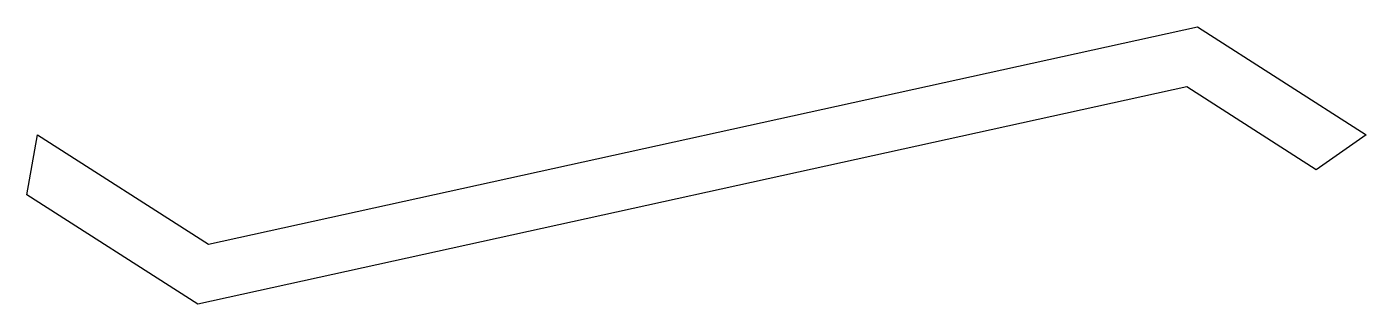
# Model space of a CAD drawing. Header units: millimetres. Extents: x 32 to 2838, y -293 to 288.
import ezdxf

# ---------------------------------------------------------------- set-up
doc = ezdxf.new("R2010")
doc.units = ezdxf.units.MM
doc.layers.add('KwikScaf Matrix', color=7, linetype='Continuous')

# ---------------------------------------------------------------- blocks, each defined once
blk = doc.blocks.new('109850xz')
at = {"layer": 'KwikScaf Matrix', "color": 0, "extrusion": (0, 1, -1.83691e-16)}
for p, q in [((412.1, -167.6), (2484, 287.7)), ((2484, 287.7), (2837.8, 61.4)), ((2461.7, 161.9), (389.8, -293.4)), ((2732.9, -11.6), (2461.7, 161.9)), ((31.8, -64.4), (54.1, 61.4)), ((54.1, 61.4), (412.1, -167.6)), ((2837.8, 61.4), (2732.9, -11.6)), ((389.8, -293.4), (31.8, -64.4))]:
    blk.add_line(p, q, dxfattribs=at)

msp = doc.modelspace()

# ---------------------------------------------------------------- block references
msp.add_blockref('109850xz', (0, 0))

doc.saveas('drawing.dxf')
